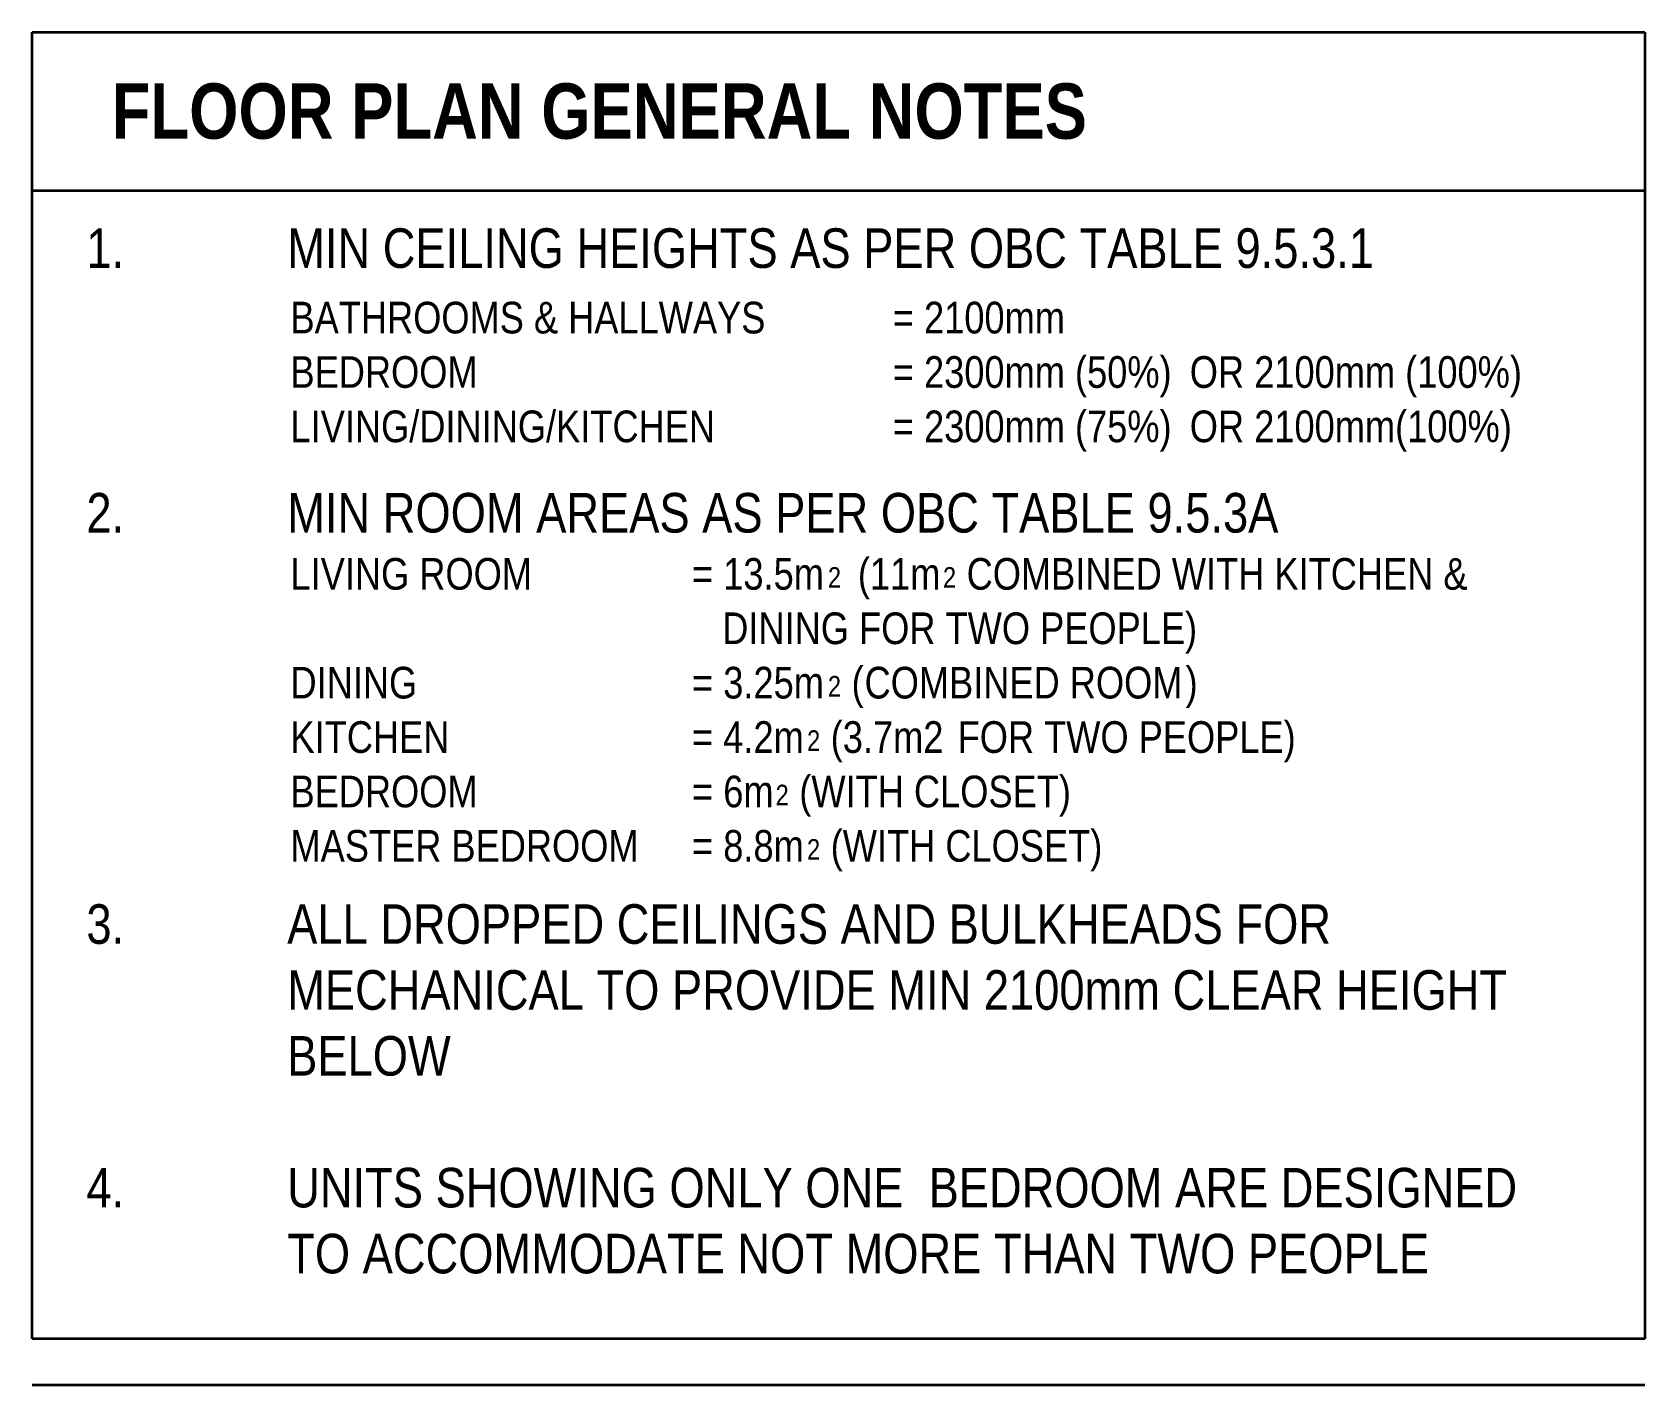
# Model space of a CAD drawing. Header units: millimetres. Extents: x 12719 to 31196, y -17777 to 12929.
# Drawn here: x 12719 to 17819, y -1900 to 2376 of the extents above; entities that cross this region are included whole.
import ezdxf

# ---------------------------------------------------------------- set-up
doc = ezdxf.new("R2010")
doc.units = ezdxf.units.MM
doc.layers.add('A-DETL', color=7, linetype='Continuous', lineweight=18, true_color=0x00a600)
doc.layers.add('G-ANNO-TEXT', color=7, linetype='Continuous', lineweight=9)
doc.styles.add('Arial Narrow_1', font='ARIALN.TTF', dxfattribs={"height": 100})
doc.styles.add('Arial Narrow_2', font='ARIALN.TTF', dxfattribs={"height": 125})
doc.styles.add('Arial Narrow_4', font='ARIALN.TTF', dxfattribs={"height": 64.991706})
doc.styles.add('Arial Narrow_B', font='ARIALNB.TTF', dxfattribs={"height": 175})

msp = doc.modelspace()

# ---------------------------------------------------------------- linework, layer by layer
at = {"layer": 'A-DETL', "color": 7, "lineweight": 35}
for p, q in [((12719.3, 2375.7), (17819.3, 2375.7)), ((12719.3, -1754.9), (12719.3, 2375.7)), ((17819.3, 2375.7), (17819.3, -1754.9)), ((12719.3, 1875.7), (17819.3, 1875.7)), ((17819.3, -1754.9), (12719.3, -1754.9)), ((12719.3, -1899.7), (17819.3, -1899.7))]:
    msp.add_line(p, q, dxfattribs=at)

# ---------------------------------------------------------------- texts
at = {"layer": 'G-ANNO-TEXT', "attachment_point": 1, "bg_fill": 3, "box_fill_scale": 1.25, "bg_fill_color": 256, "bg_fill_true_color": 13158600, "bg_fill_transparency": 0}
for s, insert, char_height, width, style in [('FLOOR PLAN GENERAL NOTES', (12970.6, 2214.1), 175, 3791.982, 'Arial Narrow_B'), ('BATHROOMS & HALLWAYS ', (13536, 1523.7), 100, 1904.008, 'Arial Narrow_1'), ('LIVING ROOM', (13536, 713.6), 100, 937.974, 'Arial Narrow_1')]:
    msp.add_mtext(s, dxfattribs=dict(at, insert=insert, char_height=char_height, width=width, style=style))
at = {"layer": 'G-ANNO-TEXT', "char_height": 125, "attachment_point": 1, "style": 'Arial Narrow_2'}
for s, insert, width in [('1.', (12890.6, 1755.8), 769.62), ('MIN CEILING HEIGHTS AS PER OBC TABLE 9.5.3.1', (13525.6, 1755.8), 4168.775), ('2.', (12890.6, 919.2), 144.304), ('^I', (13009.6, 919.2), 625.316), ('MIN ROOM AREAS AS PER OBC TABLE 9.5.3A', (13525.6, 919.2), 3804.007), ('3.', (12890.6, -380.8), 144.304), ('^I', (13009.6, -380.8), 625.316), ('ALL DROPPED CEILINGS AND BULKHEADS FOR ', (13525.6, -380.8), 4048.522), ('^I', (12890.6, -589.2), 769.62), ('MECHANICAL TO PROVIDE MIN 2100mm CLEAR HEIGHT ', (13525.6, -589.2), 4721.939), ('^I', (12890.6, -797.5), 769.62), ('BELOW ', (13525.6, -797.5), 677.426), ('4.', (12890.6, -1214.2), 144.304), ('^I', (13009.6, -1214.2), 625.316), ('UNITS SHOWING ONLY ONE  BEDROOM ARE DESIGNED ', (13525.6, -1214.2), 4766.032), ('^I', (12890.6, -1422.6), 769.62), ('TO ACCOMMODATE NOT MORE THAN TWO PEOPLE', (13525.6, -1422.6), 4393.248)]:
    msp.add_mtext(s, dxfattribs=dict(at, insert=insert, width=width))

# ---------------------------------------------------------------- next in the draw order: texts
at = {"layer": 'G-ANNO-TEXT', "char_height": 100, "attachment_point": 1, "style": 'Arial Narrow_1', "bg_fill": 3, "box_fill_scale": 1.25, "bg_fill_color": 256, "bg_fill_true_color": 13158600, "bg_fill_transparency": 0}
for s, insert, width in [('^I', (15106.9, 1523.7), 404.852), ('BEDROOM', (13536, 1351.7), 725.527), ('^I', (14309.9, 713.6), 601.266)]:
    msp.add_mtext(s, dxfattribs=dict(at, insert=insert, width=width))

# ---------------------------------------------------------------- next in the draw order: texts
for s, insert, width in [('= 2100mm', (15441, 1523.7), 677.426), ('= 13.5m', (14806, 713.6), 521.097)]:
    msp.add_mtext(s, dxfattribs=dict(at, insert=insert, width=width))

# ---------------------------------------------------------------- next in the draw order: texts
at = {"layer": 'G-ANNO-TEXT', "attachment_point": 1, "bg_fill": 3, "box_fill_scale": 1.25, "bg_fill_color": 256, "bg_fill_true_color": 13158600, "bg_fill_transparency": 0}
for s, insert, char_height, width, style in [('^I^I^I', (14134.6, 1351.7), 100, 1583.333, 'Arial Narrow_1'), ('2 ', (15235.9, 684.9), 64.99, 76.16, 'Arial Narrow_4'), ('^I^I', (13536, 541.6), 100, 1539.24, 'Arial Narrow_1')]:
    msp.add_mtext(s, dxfattribs=dict(at, insert=insert, char_height=char_height, width=width, style=style))

# ---------------------------------------------------------------- next in the draw order: texts
at = {"layer": 'G-ANNO-TEXT', "char_height": 100, "attachment_point": 1, "style": 'Arial Narrow_1', "bg_fill": 3, "box_fill_scale": 1.25, "bg_fill_color": 256, "bg_fill_true_color": 13158600, "bg_fill_transparency": 0}
for s, insert, width in [('= 2300mm (50%) ', (15441, 1351.7), 1138.396), ('LIVING/DINING/KITCHEN', (13536, 1179.8), 1655.485), (' (11m', (15298.7, 713.6), 364.768), ('DINING ', (13536, 369.7), 529.114)]:
    msp.add_mtext(s, dxfattribs=dict(at, insert=insert, width=width))

# ---------------------------------------------------------------- next in the draw order: texts
at = {"layer": 'G-ANNO-TEXT', "attachment_point": 1, "bg_fill": 3, "box_fill_scale": 1.25, "bg_fill_color": 256, "bg_fill_true_color": 13158600, "bg_fill_transparency": 0}
for s, insert, char_height, width, style in [('OR', (16380.2, 1351.7), 100, 208.439, 'Arial Narrow_1'), ('^I', (14901.9, 1179.8), 100, 653.375, 'Arial Narrow_1'), ('2', (15599.7, 684.9), 65, 52.11, 'Arial Narrow_4')]:
    msp.add_mtext(s, dxfattribs=dict(at, insert=insert, char_height=char_height, width=width, style=style))

# ---------------------------------------------------------------- next in the draw order: texts
at = {"layer": 'G-ANNO-TEXT', "char_height": 100, "attachment_point": 1, "style": 'Arial Narrow_1', "bg_fill": 3, "box_fill_scale": 1.25, "bg_fill_color": 256, "bg_fill_true_color": 13158600, "bg_fill_transparency": 0}
for s, insert, width in [(' 2100mm (100%)', (16552.2, 1351.7), 1094.303), (' COMBINED WITH KITCHEN & ', (15642.7, 713.6), 2036.286)]:
    msp.add_mtext(s, dxfattribs=dict(at, insert=insert, width=width))

# ---------------------------------------------------------------- next in the draw order: texts
for s, insert, width in [('= 2300mm (75%) ', (15441, 1179.8), 1138.396), ('^I', (17322.8, 713.6), 28.059), ('   DINING FOR TWO PEOPLE)', (14806, 541.6), 1976.16)]:
    msp.add_mtext(s, dxfattribs=dict(at, insert=insert, width=width))

# ---------------------------------------------------------------- next in the draw order: texts
for s, insert, width in [('OR', (16380.2, 1179.8), 208.439), ('^I^I', (13972.5, 369.7), 1010.126)]:
    msp.add_mtext(s, dxfattribs=dict(at, insert=insert, width=width))

# ---------------------------------------------------------------- next in the draw order: texts
for s, insert, width in [(' 2100mm(100%)', (16552.2, 1179.8), 1054.219), ('= 3.25m', (14806, 369.7), 521.097), ('KITCHEN ', (13536, 197.7), 661.392)]:
    msp.add_mtext(s, dxfattribs=dict(at, insert=insert, width=width))

# ---------------------------------------------------------------- next in the draw order: texts
at = {"layer": 'G-ANNO-TEXT', "attachment_point": 1, "bg_fill": 3, "box_fill_scale": 1.25, "bg_fill_color": 256, "bg_fill_true_color": 13158600, "bg_fill_transparency": 0}
for s, insert, char_height, width, style in [('2', (15235.9, 340.9), 65, 52.11, 'Arial Narrow_4'), ('^I^I', (14081.7, 197.7), 100, 877.848, 'Arial Narrow_1')]:
    msp.add_mtext(s, dxfattribs=dict(at, insert=insert, char_height=char_height, width=width, style=style))

# ---------------------------------------------------------------- next in the draw order: texts
at = {"layer": 'G-ANNO-TEXT', "char_height": 100, "attachment_point": 1, "style": 'Arial Narrow_1', "bg_fill": 3, "box_fill_scale": 1.25, "bg_fill_color": 256, "bg_fill_true_color": 13158600, "bg_fill_transparency": 0}
for s, insert, width in [(' (', (15278.9, 369.7), 88.186), ('BEDROOM ', (13536, 25.7), 765.612)]:
    msp.add_mtext(s, dxfattribs=dict(at, insert=insert, width=width))

# ---------------------------------------------------------------- next in the draw order: texts
for s, insert, width in [('COMBINED ROOM', (15351.7, 369.7), 1230.59), ('= 4.2m', (14806, 197.7), 440.928)]:
    msp.add_mtext(s, dxfattribs=dict(at, insert=insert, width=width))

# ---------------------------------------------------------------- next in the draw order: texts
at = {"layer": 'G-ANNO-TEXT', "attachment_point": 1, "bg_fill": 3, "box_fill_scale": 1.25, "bg_fill_color": 256, "bg_fill_true_color": 13158600, "bg_fill_transparency": 0}
for s, insert, char_height, width, style in [(')', (16367, 369.7), 100, 48.101, 'Arial Narrow_1'), ('2', (15169.8, 169), 65, 52.11, 'Arial Narrow_4'), ('^I^I', (14167.7, 25.7), 100, 773.628, 'Arial Narrow_1')]:
    msp.add_mtext(s, dxfattribs=dict(at, insert=insert, char_height=char_height, width=width, style=style))

# ---------------------------------------------------------------- next in the draw order: texts
at = {"layer": 'G-ANNO-TEXT', "char_height": 100, "attachment_point": 1, "style": 'Arial Narrow_1', "bg_fill": 3, "box_fill_scale": 1.25, "bg_fill_color": 256, "bg_fill_true_color": 13158600, "bg_fill_transparency": 0}
for s, insert, width in [(' (3.7m2 ', (15212.8, 197.7), 525.105), ('= 6m', (14806, 25.7), 320.675)]:
    msp.add_mtext(s, dxfattribs=dict(at, insert=insert, width=width))

# ---------------------------------------------------------------- next in the draw order: texts
at = {"layer": 'G-ANNO-TEXT', "attachment_point": 1, "bg_fill": 3, "box_fill_scale": 1.25, "bg_fill_color": 256, "bg_fill_true_color": 13158600, "bg_fill_transparency": 0}
for s, insert, char_height, width, style in [('FOR TWO PEOPLE)', (15646, 197.7), 100, 1326.793, 'Arial Narrow_1'), ('2', (15070.5, -3), 65, 52.11, 'Arial Narrow_4'), ('MASTER BEDROOM ', (13536, -146.3), 100, 1398.945, 'Arial Narrow_1')]:
    msp.add_mtext(s, dxfattribs=dict(at, insert=insert, char_height=char_height, width=width, style=style))

# ---------------------------------------------------------------- next in the draw order: texts
at = {"layer": 'G-ANNO-TEXT', "char_height": 100, "attachment_point": 1, "style": 'Arial Narrow_1', "bg_fill": 3, "box_fill_scale": 1.25, "bg_fill_color": 256, "bg_fill_true_color": 13158600, "bg_fill_transparency": 0}
for s, insert, width in [(' (WITH CLOSET)', (15113.5, 25.7), 1106.329), ('^I', (14690.2, -146.3), 140.295)]:
    msp.add_mtext(s, dxfattribs=dict(at, insert=insert, width=width))

# ---------------------------------------------------------------- next in the draw order: texts
at = {"layer": 'G-ANNO-TEXT', "insert": (14806, -146.3), "char_height": 100, "width": 440.928, "attachment_point": 1, "style": 'Arial Narrow_1', "bg_fill": 3, "box_fill_scale": 1.25, "bg_fill_color": 256, "bg_fill_true_color": 13158600, "bg_fill_transparency": 0}
msp.add_mtext('= 8.8m', dxfattribs=at)

# ---------------------------------------------------------------- next in the draw order: texts
at = {"layer": 'G-ANNO-TEXT', "insert": (15169.8, -175), "char_height": 65, "width": 52.11, "attachment_point": 1, "style": 'Arial Narrow_4', "bg_fill": 3, "box_fill_scale": 1.25, "bg_fill_color": 256, "bg_fill_true_color": 13158600, "bg_fill_transparency": 0}
msp.add_mtext('2', dxfattribs=at)

# ---------------------------------------------------------------- next in the draw order: texts
at = {"layer": 'G-ANNO-TEXT', "insert": (15212.8, -146.3), "char_height": 100, "width": 1106.329, "attachment_point": 1, "style": 'Arial Narrow_1', "bg_fill": 3, "box_fill_scale": 1.25, "bg_fill_color": 256, "bg_fill_true_color": 13158600, "bg_fill_transparency": 0}
msp.add_mtext(' (WITH CLOSET)', dxfattribs=at)

doc.saveas('drawing.dxf')
